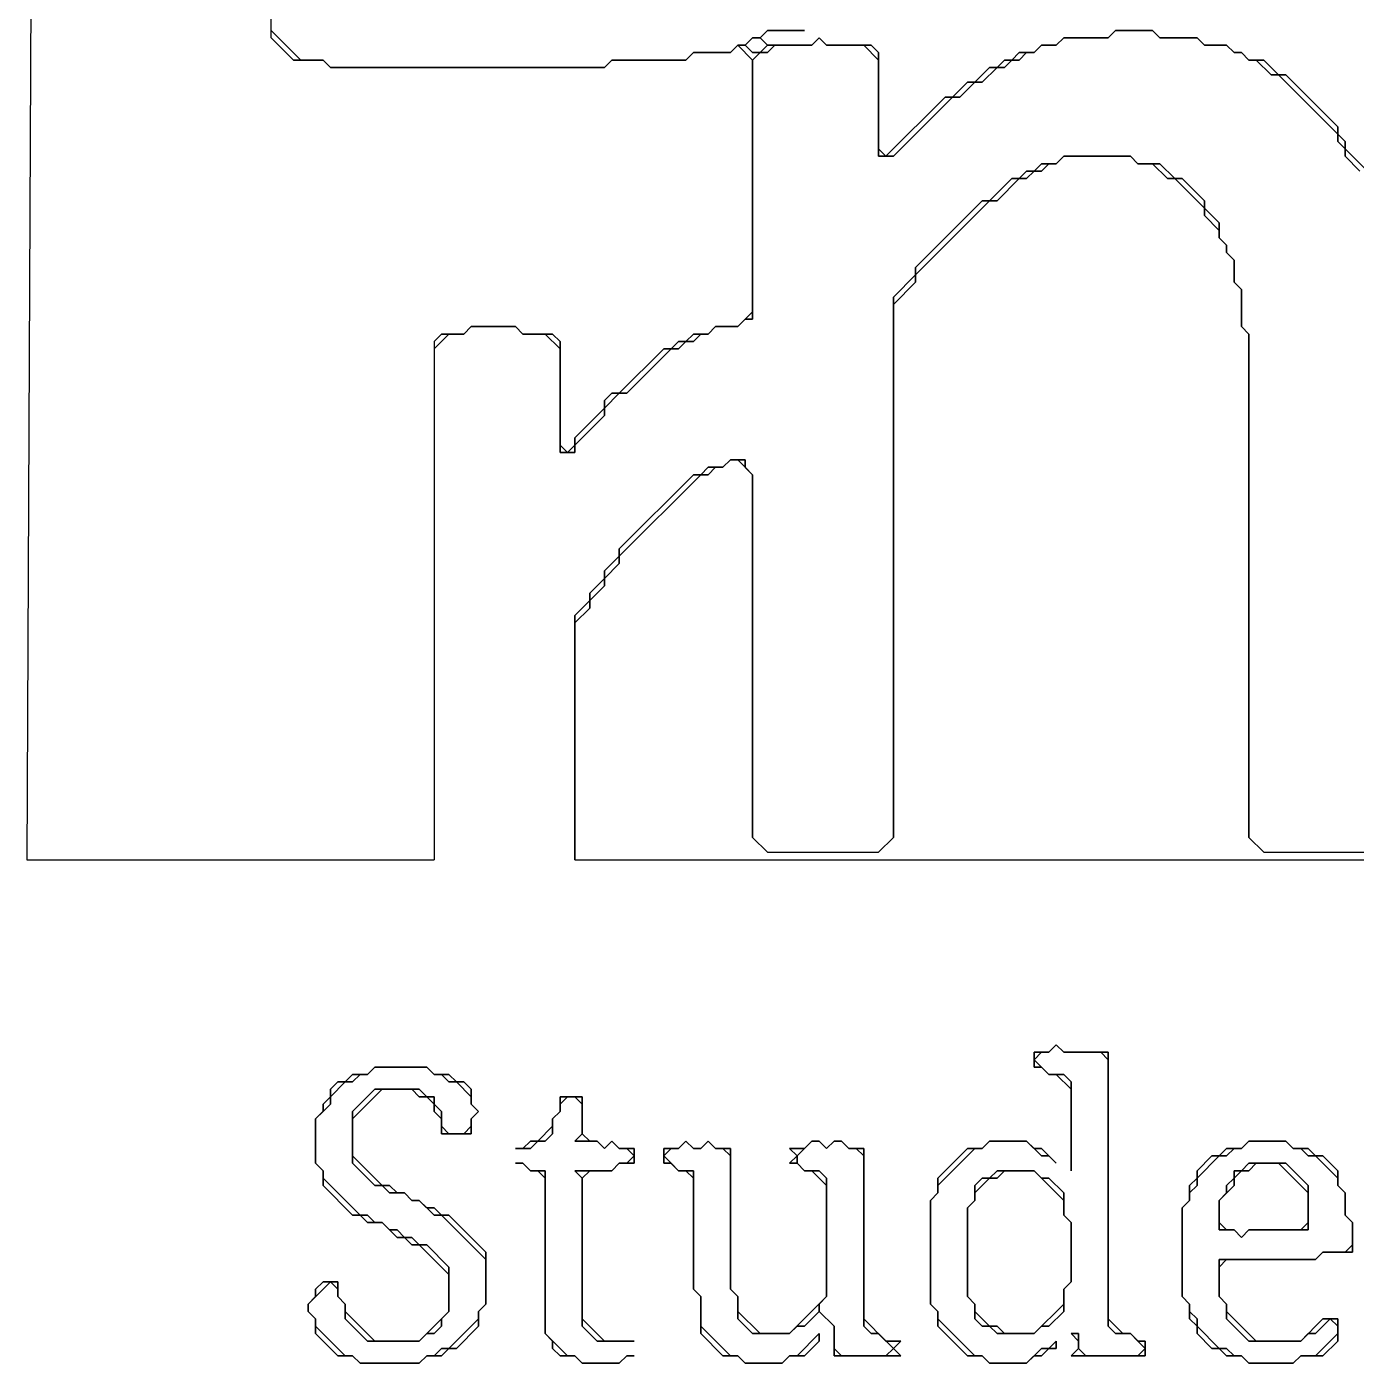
# Model space of a CAD drawing. Header units: millimetres. Extents: x 0 to 11, y 3.2 to 8.5.
# Drawn here: x 0 to 2.137, y 3.333 to 5.482 of the extents above; entities that cross this region are included whole.
import ezdxf

# ---------------------------------------------------------------- set-up
doc = ezdxf.new("R2010")
doc.units = ezdxf.units.MM

msp = doc.modelspace()

# ---------------------------------------------------------------- linework, layer by layer
for p, q in [((0.3929, 5.4643), (0.3929, 7.1162)), ((0.0119, 6.7143), (0, 4.1429)), ((0.6548, 4.9762), (0.6548, 4.1429)), ((1.1905, 4.1548), (1.369, 4.1548)), ((1.9881, 4.1548), (2.1667, 4.1548)), ((0, 4.1429), (0.6548, 4.1429)), ((0.881, 4.1429), (3.3333, 4.1429))]:
    msp.add_line(p, q)
at = {"color": 7, "lineweight": 35}
for p, q in [((0.4405, 5.4286), (0.3929, 5.4762)), ((0.3929, 5.4643), (0.4286, 5.4286)), ((1.1667, 5.4643), (1.1548, 5.4524)), ((1.1548, 5.4524), (1.1667, 5.4643)), ((1.1786, 5.4643), (1.1667, 5.4643)), ((1.1667, 5.4643), (1.1786, 5.4643)), ((1.1786, 5.4643), (1.1905, 5.4762)), ((1.1905, 5.4762), (1.1786, 5.4643)), ((1.1905, 5.4524), (1.1786, 5.4643)), ((1.1786, 5.4643), (1.1905, 5.4524)), ((1.1905, 5.4762), (1.25, 5.4762)), ((1.25, 5.4762), (1.1905, 5.4762)), ((1.2619, 5.4524), (1.2738, 5.4643)), ((1.2738, 5.4643), (1.2619, 5.4524)), ((1.2738, 5.4643), (1.2857, 5.4524)), ((1.2857, 5.4524), (1.2738, 5.4643)), ((1.6548, 5.4524), (1.6667, 5.4643)), ((1.6667, 5.4643), (1.6548, 5.4524)), ((1.6667, 5.4643), (1.7381, 5.4643)), ((1.7381, 5.4643), (1.6667, 5.4643)), ((1.7381, 5.4643), (1.75, 5.4762)), ((1.75, 5.4762), (1.7381, 5.4643)), ((1.75, 5.4762), (1.8095, 5.4762)), ((1.8095, 5.4762), (1.75, 5.4762)), ((1.8095, 5.4762), (1.8214, 5.4643)), ((1.8214, 5.4643), (1.8095, 5.4762)), ((1.8214, 5.4643), (1.881, 5.4643)), ((1.881, 5.4643), (1.8214, 5.4643)), ((1.881, 5.4643), (1.8929, 5.4524)), ((1.8929, 5.4524), (1.881, 5.4643)), ((1.0714, 5.4405), (1.0595, 5.4286)), ((1.0595, 5.4286), (1.0714, 5.4405)), ((1.131, 5.4405), (1.0714, 5.4405)), ((1.0714, 5.4405), (1.131, 5.4405)), ((1.1429, 5.4524), (1.131, 5.4405)), ((1.131, 5.4405), (1.1429, 5.4524)), ((1.1548, 5.4524), (1.1429, 5.4524)), ((1.1429, 5.4524), (1.1667, 5.4286)), ((1.1667, 5.4405), (1.1548, 5.4524)), ((1.1667, 5.4286), (1.1786, 5.4405)), ((1.1786, 5.4405), (1.1667, 5.4405)), ((1.1905, 5.4524), (1.1786, 5.4405)), ((1.1786, 5.4405), (1.1905, 5.4405)), ((1.1905, 5.4405), (1.2024, 5.4524)), ((1.2619, 5.4524), (1.1905, 5.4524)), ((1.2024, 5.4524), (1.2619, 5.4524)), ((1.2857, 5.4524), (1.3452, 5.4524)), ((1.3571, 5.4524), (1.2857, 5.4524)), ((1.3452, 5.4524), (1.369, 5.4286)), ((1.369, 5.4405), (1.3571, 5.4524)), ((1.369, 5.2857), (1.369, 5.4405)), ((1.5952, 5.4405), (1.5833, 5.4286)), ((1.5952, 5.4286), (1.6071, 5.4405)), ((1.619, 5.4405), (1.5952, 5.4405)), ((1.6071, 5.4405), (1.619, 5.4405)), ((1.619, 5.4405), (1.631, 5.4524)), ((1.631, 5.4524), (1.619, 5.4405)), ((1.631, 5.4524), (1.6548, 5.4524)), ((1.6548, 5.4524), (1.631, 5.4524)), ((1.8929, 5.4524), (1.9286, 5.4524)), ((1.9286, 5.4524), (1.8929, 5.4524)), ((1.9286, 5.4524), (1.9405, 5.4405)), ((1.9405, 5.4405), (1.9286, 5.4524)), ((1.9405, 5.4405), (1.9524, 5.4405)), ((1.9524, 5.4405), (1.9405, 5.4405)), ((1.9524, 5.4405), (1.9643, 5.4286)), ((1.9643, 5.4286), (1.9524, 5.4405)), ((0.4286, 5.4286), (0.4762, 5.4286)), ((0.4762, 5.4286), (0.4405, 5.4286)), ((0.4881, 5.4167), (0.4762, 5.4286)), ((0.4762, 5.4286), (0.4881, 5.4167)), ((0.9286, 5.4167), (0.4881, 5.4167)), ((0.4881, 5.4167), (0.9286, 5.4167)), ((0.9405, 5.4286), (0.9286, 5.4167)), ((0.9286, 5.4167), (0.9405, 5.4286)), ((1.0595, 5.4286), (0.9405, 5.4286)), ((0.9405, 5.4286), (1.0595, 5.4286)), ((1.1667, 5.0119), (1.1667, 5.4286)), ((1.1667, 5.4286), (1.1667, 5.0238)), ((1.369, 5.4286), (1.369, 5.2738)), ((1.5476, 5.4167), (1.5238, 5.3929)), ((1.5357, 5.3929), (1.5595, 5.4167)), ((1.5595, 5.4167), (1.5476, 5.4167)), ((1.5714, 5.4286), (1.5595, 5.4167)), ((1.5595, 5.4167), (1.5714, 5.4167)), ((1.5714, 5.4167), (1.5833, 5.4286)), ((1.5833, 5.4286), (1.5714, 5.4286)), ((1.5833, 5.4286), (1.5952, 5.4286)), ((1.9643, 5.4286), (1.9762, 5.4286)), ((1.9881, 5.4286), (1.9643, 5.4286)), ((1.9762, 5.4286), (2, 5.4048)), ((2.0119, 5.4048), (1.9881, 5.4286)), ((2, 5.4048), (2.0119, 5.4048)), ((2.0119, 5.4048), (2.1071, 5.3095)), ((2.0238, 5.4048), (2.0119, 5.4048)), ((2.1071, 5.3214), (2.0238, 5.4048)), ((1.5119, 5.3929), (1.4881, 5.369)), ((1.5, 5.369), (1.5238, 5.3929)), ((1.5238, 5.3929), (1.5119, 5.3929)), ((1.5238, 5.3929), (1.5357, 5.3929)), ((1.4762, 5.369), (1.381, 5.2738)), ((1.3929, 5.2738), (1.4881, 5.369)), ((1.4881, 5.369), (1.4762, 5.369)), ((1.4881, 5.369), (1.5, 5.369)), ((2.1071, 5.3095), (2.1071, 5.3214)), ((2.1071, 5.3095), (2.1071, 5.2976)), ((2.119, 5.2976), (2.1071, 5.3095)), ((2.1071, 5.2976), (2.119, 5.2857)), ((2.119, 5.2857), (2.119, 5.2976)), ((1.381, 5.2738), (1.369, 5.2857)), ((1.369, 5.2738), (1.3929, 5.2738)), ((1.6667, 5.2738), (1.6548, 5.2619)), ((1.6548, 5.2619), (1.6667, 5.2738)), ((1.6667, 5.2738), (1.7738, 5.2738)), ((1.7738, 5.2738), (1.6667, 5.2738)), ((1.7738, 5.2738), (1.7857, 5.2619)), ((1.7857, 5.2619), (1.7738, 5.2738)), ((2.119, 5.2857), (2.119, 5.2738)), ((2.1548, 5.25), (2.119, 5.2857)), ((2.119, 5.2738), (2.1429, 5.25)), ((1.6071, 5.25), (1.5952, 5.2381)), ((1.619, 5.25), (1.6071, 5.25)), ((1.6071, 5.2381), (1.619, 5.25)), ((1.631, 5.2619), (1.619, 5.25)), ((1.619, 5.25), (1.631, 5.25)), ((1.6548, 5.2619), (1.631, 5.2619)), ((1.631, 5.25), (1.6429, 5.2619)), ((1.6429, 5.2619), (1.6548, 5.2619)), ((1.7857, 5.2619), (1.8095, 5.2619)), ((1.8214, 5.2619), (1.7857, 5.2619)), ((1.8095, 5.2619), (1.8333, 5.2381)), ((1.8452, 5.2381), (1.8214, 5.2619)), ((1.5833, 5.2381), (1.5476, 5.2024)), ((1.5595, 5.2024), (1.5952, 5.2381)), ((1.5952, 5.2381), (1.5833, 5.2381)), ((1.5952, 5.2381), (1.6071, 5.2381)), ((1.8333, 5.2381), (1.8452, 5.2381)), ((1.8452, 5.2381), (1.8929, 5.1905)), ((1.8571, 5.2381), (1.8452, 5.2381)), ((1.8929, 5.2024), (1.8571, 5.2381)), ((1.5357, 5.2024), (1.4286, 5.0952)), ((1.4286, 5.0833), (1.5476, 5.2024)), ((1.5476, 5.2024), (1.5357, 5.2024)), ((1.5476, 5.2024), (1.5595, 5.2024)), ((1.8929, 5.1905), (1.8929, 5.2024)), ((1.8929, 5.1905), (1.8929, 5.1786)), ((1.9167, 5.1667), (1.8929, 5.1905)), ((1.8929, 5.1786), (1.9167, 5.1548)), ((1.9167, 5.1429), (1.9167, 5.1667)), ((1.9167, 5.1548), (1.9167, 5.1429)), ((1.9167, 5.1429), (1.9286, 5.131)), ((1.9286, 5.131), (1.9167, 5.1429)), ((1.9286, 5.131), (1.9286, 5.119)), ((1.9286, 5.119), (1.9286, 5.131)), ((1.9286, 5.119), (1.9405, 5.1071)), ((1.9405, 5.1071), (1.9286, 5.119)), ((1.4286, 5.0952), (1.4286, 5.0833)), ((1.9405, 5.1071), (1.9405, 5.0714)), ((1.9405, 5.0714), (1.9405, 5.1071)), ((1.4286, 5.0833), (1.3929, 5.0476)), ((1.3929, 5.0357), (1.4286, 5.0714)), ((1.4286, 5.0714), (1.4286, 5.0833)), ((1.9405, 5.0714), (1.9524, 5.0595)), ((1.9524, 5.0595), (1.9405, 5.0714)), ((1.9524, 5.0595), (1.9524, 5)), ((1.9524, 5), (1.9524, 5.0595)), ((1.3929, 5.0476), (1.3929, 4.1786)), ((1.3929, 4.1786), (1.3929, 5.0357)), ((1.1667, 5.0238), (1.1429, 5)), ((1.1429, 5), (1.1548, 5.0119)), ((1.1548, 5.0119), (1.1667, 5.0119)), ((0.6548, 4.9643), (0.6786, 4.9881)), ((0.6667, 4.9881), (0.6548, 4.9762)), ((0.7024, 4.9881), (0.6667, 4.9881)), ((0.6786, 4.9881), (0.7024, 4.9881)), ((0.7024, 4.9881), (0.7143, 5)), ((0.7143, 5), (0.7024, 4.9881)), ((0.7143, 5), (0.7857, 5)), ((0.7857, 5), (0.7143, 5)), ((0.7857, 5), (0.7976, 4.9881)), ((0.7976, 4.9881), (0.7857, 5)), ((0.7976, 4.9881), (0.8333, 4.9881)), ((0.8452, 4.9881), (0.7976, 4.9881)), ((0.8333, 4.9881), (0.8571, 4.9643)), ((0.8571, 4.9762), (0.8452, 4.9881)), ((1.0714, 4.9881), (1.0595, 4.9762)), ((1.0714, 4.9762), (1.0833, 4.9881)), ((1.0952, 4.9881), (1.0714, 4.9881)), ((1.0833, 4.9881), (1.0952, 4.9881)), ((1.0952, 4.9881), (1.1071, 5)), ((1.1071, 5), (1.0952, 4.9881)), ((1.1071, 5), (1.1429, 5)), ((1.1429, 5), (1.1071, 5)), ((1.9524, 5), (1.9643, 4.9881)), ((1.9643, 4.9881), (1.9524, 5)), ((1.9643, 4.9881), (1.9643, 4.1786)), ((1.9643, 4.1786), (1.9643, 4.9881)), ((0.8571, 4.8095), (0.8571, 4.9762)), ((0.8571, 4.9643), (0.8571, 4.7976)), ((1.0238, 4.9643), (0.9524, 4.8929)), ((0.9643, 4.8929), (1.0357, 4.9643)), ((1.0357, 4.9643), (1.0238, 4.9643)), ((1.0476, 4.9762), (1.0357, 4.9643)), ((1.0357, 4.9643), (1.0476, 4.9643)), ((1.0476, 4.9643), (1.0595, 4.9762)), ((1.0595, 4.9762), (1.0476, 4.9762)), ((1.0595, 4.9762), (1.0714, 4.9762)), ((0.9286, 4.869), (0.9524, 4.8929)), ((0.9405, 4.8929), (0.9286, 4.881)), ((0.9286, 4.881), (0.9286, 4.869)), ((0.9524, 4.8929), (0.9405, 4.8929)), ((0.9524, 4.8929), (0.9643, 4.8929)), ((0.9286, 4.869), (0.881, 4.8214)), ((0.881, 4.8095), (0.9286, 4.8571)), ((0.9286, 4.8571), (0.9286, 4.869)), ((0.881, 4.8214), (0.881, 4.8095)), ((0.869, 4.7976), (0.8571, 4.8095)), ((0.8571, 4.7976), (0.881, 4.7976)), ((0.881, 4.8095), (0.869, 4.7976)), ((0.881, 4.7976), (0.881, 4.8095)), ((1.0952, 4.7738), (1.0833, 4.7619)), ((1.119, 4.7738), (1.0952, 4.7738)), ((1.0952, 4.7619), (1.1071, 4.7738)), ((1.1071, 4.7738), (1.119, 4.7738)), ((1.131, 4.7857), (1.119, 4.7738)), ((1.119, 4.7738), (1.131, 4.7857)), ((1.131, 4.7857), (1.1429, 4.7857)), ((1.1548, 4.7857), (1.131, 4.7857)), ((1.1429, 4.7857), (1.1667, 4.7619)), ((1.1548, 4.7738), (1.1548, 4.7857)), ((1.1667, 4.7619), (1.1548, 4.7738)), ((1.0714, 4.7619), (0.9524, 4.6429)), ((0.9524, 4.631), (1.0833, 4.7619)), ((1.0833, 4.7619), (1.0714, 4.7619)), ((1.0833, 4.7619), (1.0952, 4.7619)), ((1.1667, 4.7619), (1.1667, 4.1786)), ((1.1667, 4.1786), (1.1667, 4.7619)), ((0.9524, 4.6429), (0.9524, 4.631)), ((0.9524, 4.631), (0.9286, 4.6071)), ((0.9524, 4.619), (0.9524, 4.631)), ((0.9286, 4.5952), (0.9524, 4.619)), ((0.9286, 4.6071), (0.9286, 4.5952)), ((0.9286, 4.5952), (0.9048, 4.5714)), ((0.9048, 4.5595), (0.9286, 4.5833)), ((0.9286, 4.5833), (0.9286, 4.5952)), ((0.9048, 4.5595), (0.881, 4.5357)), ((0.9048, 4.5714), (0.9048, 4.5595)), ((0.9048, 4.5476), (0.9048, 4.5595)), ((0.881, 4.5238), (0.9048, 4.5476)), ((0.881, 4.5357), (0.881, 4.1429)), ((1.1667, 4.1786), (1.1905, 4.1548)), ((1.3929, 4.1786), (1.369, 4.1548)), ((1.9643, 4.1786), (1.9881, 4.1548)), ((1.6429, 3.8333), (1.619, 3.8333)), ((1.619, 3.8333), (1.619, 3.8095)), ((1.619, 3.8214), (1.631, 3.8333)), ((1.631, 3.8333), (1.6429, 3.8333)), ((1.6548, 3.8452), (1.6429, 3.8333)), ((1.6429, 3.8333), (1.6548, 3.8452)), ((1.6548, 3.8452), (1.6667, 3.8333)), ((1.6667, 3.8333), (1.6548, 3.8452)), ((1.6667, 3.8333), (1.7262, 3.8333)), ((1.7381, 3.8333), (1.6667, 3.8333)), ((1.7262, 3.8333), (1.7381, 3.8214)), ((1.7381, 3.4048), (1.7381, 3.8333)), ((0.5476, 3.7976), (0.5595, 3.8095)), ((0.5595, 3.8095), (0.5476, 3.7976)), ((0.5595, 3.8095), (0.6429, 3.8095)), ((0.6429, 3.8095), (0.5595, 3.8095)), ((0.6429, 3.8095), (0.6548, 3.7976)), ((0.6548, 3.7976), (0.6429, 3.8095)), ((1.6429, 3.7976), (1.619, 3.8214)), ((1.619, 3.8095), (1.631, 3.8095)), ((1.631, 3.8095), (1.6429, 3.7976)), ((1.7381, 3.8214), (1.7381, 3.3929)), ((0.4881, 3.7619), (0.5119, 3.7857)), ((0.5, 3.7857), (0.4881, 3.7738)), ((0.5119, 3.7857), (0.5, 3.7857)), ((0.5238, 3.7976), (0.5119, 3.7857)), ((0.5119, 3.7857), (0.5238, 3.7857)), ((0.5238, 3.7857), (0.5357, 3.7976)), ((0.5476, 3.7976), (0.5238, 3.7976)), ((0.5357, 3.7976), (0.5476, 3.7976)), ((0.6548, 3.7976), (0.6667, 3.7976)), ((0.6786, 3.7976), (0.6548, 3.7976)), ((0.6667, 3.7976), (0.6786, 3.7857)), ((0.6905, 3.7857), (0.6786, 3.7976)), ((0.6786, 3.7857), (0.6905, 3.7857)), ((0.6905, 3.7857), (0.7143, 3.7619)), ((0.7024, 3.7857), (0.6905, 3.7857)), ((0.7143, 3.7738), (0.7024, 3.7857)), ((1.6429, 3.7976), (1.6548, 3.7976)), ((1.6667, 3.7976), (1.6429, 3.7976)), ((1.6548, 3.7976), (1.6786, 3.7738)), ((1.6786, 3.7857), (1.6667, 3.7976)), ((1.6786, 3.6429), (1.6786, 3.7857)), ((0.4881, 3.7619), (0.4762, 3.75)), ((0.4881, 3.7738), (0.4881, 3.7619)), ((0.4881, 3.75), (0.4881, 3.7619)), ((0.5595, 3.7738), (0.5238, 3.7381)), ((0.5238, 3.7262), (0.5714, 3.7738)), ((0.631, 3.7738), (0.5595, 3.7738)), ((0.5714, 3.7738), (0.619, 3.7738)), ((0.619, 3.7738), (0.631, 3.7619)), ((0.6429, 3.7619), (0.631, 3.7738)), ((0.631, 3.7619), (0.6429, 3.7619)), ((0.6548, 3.7619), (0.6429, 3.7619)), ((0.6429, 3.7619), (0.6548, 3.75)), ((0.6548, 3.75), (0.6548, 3.7619)), ((0.7143, 3.75), (0.7143, 3.7738)), ((0.7143, 3.7619), (0.7143, 3.75)), ((0.8571, 3.7619), (0.8571, 3.7381)), ((0.8571, 3.75), (0.869, 3.7619)), ((0.8929, 3.7619), (0.8571, 3.7619)), ((0.869, 3.7619), (0.881, 3.7619)), ((0.881, 3.7619), (0.8929, 3.75)), ((0.8929, 3.7024), (0.8929, 3.7619)), ((1.6786, 3.7738), (1.6786, 3.6429)), ((0.4643, 3.7262), (0.4881, 3.75)), ((0.4762, 3.75), (0.4762, 3.7381)), ((0.6667, 3.7381), (0.6548, 3.75)), ((0.6548, 3.75), (0.6548, 3.7381)), ((0.7143, 3.75), (0.7262, 3.7381)), ((0.7262, 3.7381), (0.7143, 3.75)), ((0.8571, 3.7381), (0.8571, 3.75)), ((0.8929, 3.75), (0.8929, 3.7024)), ((0.4762, 3.7381), (0.4643, 3.7262)), ((0.4643, 3.6548), (0.4643, 3.7262)), ((0.4643, 3.7262), (0.4643, 3.6548)), ((0.5238, 3.7381), (0.5238, 3.6548)), ((0.5238, 3.6667), (0.5238, 3.7262)), ((0.6548, 3.7381), (0.6667, 3.7262)), ((0.6667, 3.7143), (0.6667, 3.7381)), ((0.6667, 3.7262), (0.6667, 3.7024)), ((0.7262, 3.7381), (0.7143, 3.7262)), ((0.7143, 3.7262), (0.7262, 3.7381)), ((0.7143, 3.7262), (0.7143, 3.7143)), ((0.7143, 3.7024), (0.7143, 3.7262)), ((0.8571, 3.7381), (0.8452, 3.7262)), ((0.8452, 3.7262), (0.8571, 3.7381)), ((0.8452, 3.7262), (0.8452, 3.7143)), ((0.8452, 3.7024), (0.8452, 3.7262)), ((0.6786, 3.7024), (0.6667, 3.7143)), ((0.6667, 3.7024), (0.7143, 3.7024)), ((0.7024, 3.7024), (0.6786, 3.7024)), ((0.7143, 3.7143), (0.7024, 3.7024)), ((0.8452, 3.7143), (0.8214, 3.6905)), ((0.8333, 3.6905), (0.8452, 3.7024)), ((0.8929, 3.7024), (0.881, 3.6905)), ((0.9048, 3.6905), (0.8929, 3.7024)), ((0.7976, 3.6786), (0.7857, 3.6786)), ((0.7857, 3.6786), (0.8095, 3.6786)), ((0.8095, 3.6905), (0.7976, 3.6786)), ((0.8214, 3.6905), (0.8095, 3.6905)), ((0.8095, 3.6786), (0.8214, 3.6905)), ((0.8214, 3.6905), (0.8333, 3.6905)), ((0.881, 3.6905), (0.9167, 3.6905)), ((0.9167, 3.6905), (0.9048, 3.6905)), ((0.9167, 3.6905), (0.9286, 3.6786)), ((0.9286, 3.6786), (0.9167, 3.6905)), ((0.9286, 3.6786), (0.9405, 3.6905)), ((0.9405, 3.6905), (0.9286, 3.6786)), ((0.9405, 3.6905), (0.9524, 3.6786)), ((0.9524, 3.6786), (0.9405, 3.6905)), ((0.9524, 3.6786), (0.9643, 3.6786)), ((0.9762, 3.6786), (0.9524, 3.6786)), ((0.9643, 3.6786), (0.9762, 3.6667)), ((0.9762, 3.6548), (0.9762, 3.6786)), ((1.0476, 3.6786), (1.0238, 3.6786)), ((1.0238, 3.6786), (1.0238, 3.6548)), ((1.0238, 3.6667), (1.0357, 3.6786)), ((1.0357, 3.6786), (1.0476, 3.6786)), ((1.0595, 3.6905), (1.0476, 3.6786)), ((1.0476, 3.6786), (1.0595, 3.6905)), ((1.0595, 3.6905), (1.0714, 3.6786)), ((1.0714, 3.6786), (1.0595, 3.6905)), ((1.0714, 3.6786), (1.0833, 3.6786)), ((1.0833, 3.6786), (1.0714, 3.6786)), ((1.0833, 3.6786), (1.0952, 3.6905)), ((1.0952, 3.6905), (1.0833, 3.6786)), ((1.0952, 3.6905), (1.1071, 3.6786)), ((1.1071, 3.6786), (1.0952, 3.6905)), ((1.1071, 3.6786), (1.119, 3.6786)), ((1.131, 3.6786), (1.1071, 3.6786)), ((1.119, 3.6786), (1.131, 3.6667)), ((1.131, 3.4524), (1.131, 3.6786)), ((1.25, 3.6786), (1.2262, 3.6786)), ((1.2262, 3.6786), (1.2381, 3.6667)), ((1.2381, 3.6667), (1.2619, 3.6905)), ((1.2619, 3.6905), (1.25, 3.6786)), ((1.2619, 3.6905), (1.2738, 3.6905)), ((1.2738, 3.6905), (1.2619, 3.6905)), ((1.2738, 3.6905), (1.2857, 3.6786)), ((1.2857, 3.6786), (1.2738, 3.6905)), ((1.2857, 3.6786), (1.2976, 3.6905)), ((1.2976, 3.6905), (1.2857, 3.6786)), ((1.2976, 3.6905), (1.3095, 3.6905)), ((1.3095, 3.6905), (1.2976, 3.6905)), ((1.3095, 3.6905), (1.3214, 3.6786)), ((1.3214, 3.6786), (1.3095, 3.6905)), ((1.3214, 3.6786), (1.3333, 3.6786)), ((1.3452, 3.6786), (1.3214, 3.6786)), ((1.3333, 3.6786), (1.3452, 3.6667)), ((1.3452, 3.4048), (1.3452, 3.6786)), ((1.5119, 3.6786), (1.4643, 3.631)), ((1.4643, 3.619), (1.5238, 3.6786)), ((1.5357, 3.6786), (1.5119, 3.6786)), ((1.5238, 3.6786), (1.5357, 3.6786)), ((1.5476, 3.6905), (1.5357, 3.6786)), ((1.5357, 3.6786), (1.5476, 3.6905)), ((1.5476, 3.6905), (1.6071, 3.6905)), ((1.6071, 3.6905), (1.5476, 3.6905)), ((1.6071, 3.6905), (1.631, 3.6667)), ((1.619, 3.6786), (1.6071, 3.6905)), ((1.631, 3.6786), (1.619, 3.6786)), ((1.6548, 3.6548), (1.631, 3.6786)), ((1.9286, 3.6786), (1.9167, 3.6667)), ((1.9286, 3.6667), (1.9405, 3.6786)), ((1.9524, 3.6786), (1.9286, 3.6786)), ((1.9405, 3.6786), (1.9524, 3.6786)), ((1.9524, 3.6786), (1.9643, 3.6905)), ((1.9643, 3.6905), (1.9524, 3.6786)), ((1.9643, 3.6905), (2.0238, 3.6905)), ((2.0238, 3.6905), (1.9643, 3.6905)), ((2.0238, 3.6905), (2.0357, 3.6786)), ((2.0357, 3.6786), (2.0238, 3.6905)), ((2.0357, 3.6786), (2.0476, 3.6786)), ((2.0595, 3.6786), (2.0357, 3.6786)), ((2.0476, 3.6786), (2.0595, 3.6667)), ((2.0714, 3.6667), (2.0595, 3.6786)), ((0.4762, 3.6429), (0.4643, 3.6548)), ((0.4643, 3.6548), (0.4762, 3.6429)), ((0.5714, 3.619), (0.5238, 3.6667)), ((0.5238, 3.6548), (0.5595, 3.619)), ((0.7857, 3.6548), (0.7976, 3.6548)), ((0.7976, 3.6548), (0.7857, 3.6548)), ((0.7976, 3.6548), (0.8095, 3.6429)), ((0.8095, 3.6429), (0.7976, 3.6548)), ((0.9524, 3.6548), (0.9405, 3.6429)), ((0.9405, 3.6429), (0.9524, 3.6548)), ((0.9643, 3.6548), (0.9524, 3.6548)), ((0.9524, 3.6548), (0.9762, 3.6548)), ((0.9762, 3.6667), (0.9643, 3.6548)), ((1.0476, 3.6429), (1.0238, 3.6667)), ((1.0238, 3.6548), (1.0357, 3.6548)), ((1.0357, 3.6548), (1.0476, 3.6429)), ((1.131, 3.6667), (1.131, 3.4524)), ((1.2381, 3.6667), (1.2262, 3.6548)), ((1.2262, 3.6548), (1.2381, 3.6548)), ((1.2381, 3.6548), (1.2381, 3.6667)), ((1.25, 3.6429), (1.2381, 3.6548)), ((1.2381, 3.6548), (1.25, 3.6429)), ((1.3452, 3.6667), (1.3452, 3.3929)), ((1.631, 3.6667), (1.6429, 3.6667)), ((1.6429, 3.6667), (1.6548, 3.6548)), ((1.881, 3.631), (1.9167, 3.6667)), ((1.9048, 3.6667), (1.881, 3.6429)), ((1.9167, 3.6667), (1.9048, 3.6667)), ((1.9167, 3.6667), (1.9286, 3.6667)), ((1.9643, 3.6548), (1.9524, 3.6429)), ((1.9643, 3.6429), (1.9762, 3.6548)), ((2.0238, 3.6548), (1.9643, 3.6548)), ((1.9762, 3.6548), (2.0119, 3.6548)), ((2.0119, 3.6548), (2.0595, 3.6071)), ((2.0595, 3.619), (2.0238, 3.6548)), ((2.0595, 3.6667), (2.0714, 3.6667)), ((2.0714, 3.6667), (2.1071, 3.631)), ((2.0833, 3.6667), (2.0714, 3.6667)), ((2.1071, 3.6429), (2.0833, 3.6667)), ((0.4762, 3.631), (0.4762, 3.6429)), ((0.4762, 3.6429), (0.4762, 3.619)), ((0.8095, 3.6429), (0.8214, 3.6429)), ((0.8333, 3.6429), (0.8095, 3.6429)), ((0.8214, 3.6429), (0.8333, 3.631)), ((0.8333, 3.381), (0.8333, 3.6429)), ((0.9405, 3.6429), (0.881, 3.6429)), ((0.881, 3.6429), (0.8929, 3.631)), ((0.8929, 3.631), (0.9048, 3.6429)), ((0.9048, 3.6429), (0.9405, 3.6429)), ((1.0476, 3.6429), (1.0595, 3.6429)), ((1.0714, 3.6429), (1.0476, 3.6429)), ((1.0595, 3.6429), (1.0714, 3.631)), ((1.0714, 3.4524), (1.0714, 3.6429)), ((1.2738, 3.6429), (1.25, 3.6429)), ((1.25, 3.6429), (1.2619, 3.6429)), ((1.2619, 3.6429), (1.2857, 3.619)), ((1.2857, 3.631), (1.2738, 3.6429)), ((1.5595, 3.6429), (1.5476, 3.631)), ((1.5595, 3.631), (1.5714, 3.6429)), ((1.619, 3.6429), (1.5595, 3.6429)), ((1.5714, 3.6429), (1.619, 3.6429)), ((1.619, 3.6429), (1.6667, 3.5952)), ((1.631, 3.631), (1.619, 3.6429)), ((1.881, 3.6429), (1.881, 3.631)), ((1.9405, 3.631), (1.9524, 3.6429)), ((1.9524, 3.6429), (1.9405, 3.6429)), ((1.9405, 3.6429), (1.9405, 3.631)), ((1.9524, 3.6429), (1.9643, 3.6429)), ((2.1071, 3.619), (2.1071, 3.6429)), ((0.5357, 3.5714), (0.4762, 3.631)), ((0.4762, 3.619), (0.5238, 3.5714)), ((0.5595, 3.619), (0.5714, 3.619)), ((0.5714, 3.619), (0.5833, 3.6071)), ((0.5833, 3.619), (0.5714, 3.619)), ((0.5952, 3.6071), (0.5833, 3.619)), ((0.8333, 3.631), (0.8333, 3.381)), ((0.8929, 3.631), (0.8929, 3.3929)), ((0.8929, 3.4048), (0.8929, 3.631)), ((1.0714, 3.631), (1.0714, 3.4524)), ((1.2857, 3.4405), (1.2857, 3.631)), ((1.2857, 3.619), (1.2857, 3.4405)), ((1.4643, 3.631), (1.4643, 3.6071)), ((1.4643, 3.6071), (1.4643, 3.619)), ((1.5238, 3.6071), (1.5476, 3.631)), ((1.5357, 3.631), (1.5238, 3.619)), ((1.5238, 3.619), (1.5238, 3.5952)), ((1.5476, 3.631), (1.5357, 3.631)), ((1.5476, 3.631), (1.5595, 3.631)), ((1.6429, 3.631), (1.631, 3.631)), ((1.6667, 3.6071), (1.6429, 3.631)), ((1.881, 3.631), (1.869, 3.619)), ((1.869, 3.6071), (1.881, 3.619)), ((1.869, 3.619), (1.869, 3.5952)), ((1.881, 3.619), (1.881, 3.631)), ((1.9167, 3.5952), (1.9405, 3.619)), ((1.9405, 3.631), (1.9286, 3.619)), ((1.9286, 3.619), (1.9286, 3.6071)), ((1.9405, 3.619), (1.9405, 3.631)), ((2.0595, 3.5476), (2.0595, 3.619)), ((2.1071, 3.631), (2.1071, 3.619)), ((2.1071, 3.619), (2.119, 3.6071)), ((2.119, 3.6071), (2.1071, 3.619)), ((0.5833, 3.6071), (0.6071, 3.6071)), ((0.6071, 3.6071), (0.5952, 3.6071)), ((0.6071, 3.6071), (0.619, 3.5952)), ((0.619, 3.5952), (0.6071, 3.6071)), ((0.619, 3.5952), (0.631, 3.5952)), ((0.631, 3.5952), (0.619, 3.5952)), ((0.631, 3.5952), (0.6548, 3.5714)), ((0.6429, 3.5833), (0.631, 3.5952)), ((1.4643, 3.6071), (1.4524, 3.5952)), ((1.4524, 3.5952), (1.4643, 3.6071)), ((1.4524, 3.5952), (1.4524, 3.4286)), ((1.4524, 3.4286), (1.4524, 3.5952)), ((1.5119, 3.5833), (1.5238, 3.5952)), ((1.5238, 3.5952), (1.5119, 3.5833)), ((1.5238, 3.5952), (1.5238, 3.6071)), ((1.6667, 3.5714), (1.6667, 3.6071)), ((1.6667, 3.5952), (1.6667, 3.5714)), ((1.8571, 3.5833), (1.869, 3.5952)), ((1.869, 3.5952), (1.8571, 3.5833)), ((1.869, 3.5952), (1.869, 3.6071)), ((1.9286, 3.6071), (1.9167, 3.5952)), ((1.9167, 3.5595), (1.9167, 3.5952)), ((1.9167, 3.5952), (1.9167, 3.5476)), ((2.0595, 3.6071), (2.0595, 3.5595)), ((2.119, 3.6071), (2.119, 3.5714)), ((2.119, 3.5714), (2.119, 3.6071)), ((0.5238, 3.5714), (0.5357, 3.5714)), ((0.5476, 3.5714), (0.5357, 3.5714)), ((0.5357, 3.5714), (0.5476, 3.5595)), ((0.5595, 3.5595), (0.5476, 3.5714)), ((0.6548, 3.5833), (0.6429, 3.5833)), ((0.6667, 3.5714), (0.6548, 3.5833)), ((0.6548, 3.5714), (0.6667, 3.5714)), ((0.6667, 3.5714), (0.7381, 3.5)), ((0.6786, 3.5714), (0.6667, 3.5714)), ((0.7381, 3.5119), (0.6786, 3.5714)), ((1.5119, 3.4405), (1.5119, 3.5833)), ((1.5119, 3.5833), (1.5119, 3.4405)), ((1.6667, 3.5714), (1.6786, 3.5595)), ((1.6786, 3.5595), (1.6667, 3.5714)), ((1.8571, 3.4405), (1.8571, 3.5833)), ((1.8571, 3.5833), (1.8571, 3.4405)), ((2.119, 3.5714), (2.131, 3.5595)), ((2.131, 3.5595), (2.119, 3.5714)), ((0.5476, 3.5595), (0.5714, 3.5595)), ((0.5714, 3.5595), (0.5595, 3.5595)), ((0.5833, 3.5476), (0.5714, 3.5595)), ((0.5714, 3.5595), (0.5952, 3.5357)), ((0.5952, 3.5476), (0.5833, 3.5476)), ((0.6071, 3.5357), (0.5952, 3.5476)), ((1.6786, 3.5595), (1.6786, 3.4643)), ((1.6786, 3.4643), (1.6786, 3.5595)), ((1.9286, 3.5476), (1.9167, 3.5595)), ((1.9167, 3.5476), (1.9405, 3.5476)), ((1.9405, 3.5476), (1.9286, 3.5476)), ((1.9524, 3.5357), (1.9405, 3.5476)), ((1.9405, 3.5476), (1.9524, 3.5357)), ((1.9643, 3.5476), (1.9524, 3.5357)), ((1.9524, 3.5357), (1.9643, 3.5476)), ((2.0476, 3.5476), (1.9643, 3.5476)), ((1.9643, 3.5476), (2.0595, 3.5476)), ((2.0595, 3.5595), (2.0476, 3.5476)), ((2.131, 3.5595), (2.131, 3.5238)), ((2.131, 3.5119), (2.131, 3.5595)), ((0.5952, 3.5357), (0.6071, 3.5357)), ((0.619, 3.5357), (0.6071, 3.5357)), ((0.6071, 3.5357), (0.619, 3.5238)), ((0.631, 3.5238), (0.619, 3.5357)), ((0.619, 3.5238), (0.631, 3.5238)), ((0.6429, 3.5238), (0.631, 3.5238)), ((0.631, 3.5238), (0.6786, 3.4762)), ((0.6786, 3.4881), (0.6429, 3.5238)), ((0.7381, 3.4286), (0.7381, 3.5119)), ((2.0833, 3.5119), (2.0714, 3.5)), ((2.0714, 3.5), (2.0833, 3.5119)), ((2.119, 3.5119), (2.0833, 3.5119)), ((2.0833, 3.5119), (2.131, 3.5119)), ((2.131, 3.5238), (2.119, 3.5119)), ((0.6786, 3.4167), (0.6786, 3.4881)), ((0.7381, 3.5), (0.7381, 3.4286)), ((2.0714, 3.5), (1.9167, 3.5)), ((1.9167, 3.5), (1.9167, 3.4405)), ((1.9167, 3.4881), (1.9286, 3.5)), ((1.9167, 3.4405), (1.9167, 3.4881)), ((1.9286, 3.5), (2.0714, 3.5)), ((0.4524, 3.4286), (0.4881, 3.4643)), ((0.4762, 3.4643), (0.4643, 3.4524)), ((0.5, 3.4643), (0.4762, 3.4643)), ((0.4881, 3.4643), (0.5, 3.4524)), ((0.5, 3.4405), (0.5, 3.4643)), ((0.6786, 3.4762), (0.6786, 3.4167)), ((1.6786, 3.4643), (1.6667, 3.4524)), ((1.6667, 3.4524), (1.6786, 3.4643)), ((0.4643, 3.4405), (0.4524, 3.4286)), ((0.4643, 3.4524), (0.4643, 3.4405)), ((0.5, 3.4524), (0.5, 3.4405)), ((0.5, 3.4405), (0.5119, 3.4286)), ((0.5119, 3.4286), (0.5, 3.4405)), ((1.0714, 3.4524), (1.0833, 3.4405)), ((1.0833, 3.4405), (1.0714, 3.4524)), ((1.0833, 3.4405), (1.0833, 3.381)), ((1.0833, 3.3929), (1.0833, 3.4405)), ((1.131, 3.4524), (1.1429, 3.4405)), ((1.1429, 3.4405), (1.131, 3.4524)), ((1.1429, 3.4405), (1.1429, 3.4048)), ((1.1429, 3.4167), (1.1429, 3.4405)), ((1.2857, 3.4405), (1.2262, 3.381)), ((1.2738, 3.4286), (1.2857, 3.4405)), ((1.5238, 3.4286), (1.5119, 3.4405)), ((1.5119, 3.4405), (1.5238, 3.4286)), ((1.6667, 3.4524), (1.6667, 3.4286)), ((1.6667, 3.4167), (1.6667, 3.4524)), ((1.869, 3.4286), (1.8571, 3.4405)), ((1.8571, 3.4405), (1.869, 3.4286)), ((1.9167, 3.4405), (1.9286, 3.4286)), ((1.9286, 3.4286), (1.9167, 3.4405)), ((0.4524, 3.4167), (0.4524, 3.4286)), ((0.4524, 3.4286), (0.4524, 3.4167)), ((0.4643, 3.4048), (0.4524, 3.4167)), ((0.4524, 3.4167), (0.4643, 3.4048)), ((0.5119, 3.4286), (0.5119, 3.4048)), ((0.5119, 3.4167), (0.5119, 3.4286)), ((0.5595, 3.369), (0.5119, 3.4167)), ((0.6786, 3.4167), (0.631, 3.369)), ((0.6667, 3.4048), (0.6786, 3.4167)), ((0.7381, 3.4286), (0.7262, 3.4167)), ((0.7262, 3.4167), (0.7381, 3.4286)), ((0.7262, 3.4167), (0.7262, 3.4048)), ((0.7262, 3.3929), (0.7262, 3.4167)), ((1.1786, 3.381), (1.1429, 3.4167)), ((1.25, 3.3929), (1.2738, 3.4167)), ((1.2738, 3.4167), (1.2738, 3.4286)), ((1.2976, 3.3929), (1.2738, 3.4167)), ((1.2738, 3.4167), (1.2976, 3.3929)), ((1.4524, 3.4286), (1.4643, 3.4167)), ((1.4643, 3.4167), (1.4524, 3.4286)), ((1.4643, 3.4167), (1.4643, 3.3929)), ((1.4643, 3.4048), (1.4643, 3.4167)), ((1.5238, 3.4167), (1.5238, 3.4286)), ((1.5238, 3.4286), (1.5238, 3.4048)), ((1.5476, 3.3929), (1.5238, 3.4167)), ((1.6667, 3.4286), (1.619, 3.381)), ((1.6429, 3.3929), (1.6667, 3.4167)), ((1.869, 3.4167), (1.869, 3.4286)), ((1.869, 3.4286), (1.869, 3.4048)), ((1.881, 3.4048), (1.869, 3.4167)), ((1.9286, 3.4286), (1.9286, 3.4048)), ((1.9286, 3.4167), (1.9286, 3.4286)), ((1.9762, 3.369), (1.9286, 3.4167)), ((0.4643, 3.3929), (0.4643, 3.4048)), ((0.4643, 3.4048), (0.4643, 3.381)), ((0.5119, 3.4048), (0.5476, 3.369)), ((0.6667, 3.3929), (0.6667, 3.4048)), ((0.7262, 3.4048), (0.6786, 3.3571)), ((0.9286, 3.369), (0.8929, 3.4048)), ((1.1429, 3.4048), (1.1667, 3.381)), ((1.381, 3.369), (1.3452, 3.4048)), ((1.5238, 3.3452), (1.4643, 3.4048)), ((1.5238, 3.4048), (1.5357, 3.3929)), ((1.7619, 3.381), (1.7381, 3.4048)), ((1.869, 3.4048), (1.881, 3.3929)), ((1.881, 3.3929), (1.881, 3.4048)), ((1.9286, 3.4048), (1.9643, 3.369)), ((2.0833, 3.4048), (2.0476, 3.369)), ((2.0714, 3.381), (2.0952, 3.4048)), ((2.1071, 3.4048), (2.0833, 3.4048)), ((2.0952, 3.4048), (2.1071, 3.3929)), ((2.1071, 3.369), (2.1071, 3.4048)), ((0.5119, 3.3452), (0.4643, 3.3929)), ((0.4643, 3.381), (0.5, 3.3452)), ((0.631, 3.369), (0.6429, 3.381)), ((0.6429, 3.381), (0.6548, 3.381)), ((0.6548, 3.381), (0.6667, 3.3929)), ((0.6905, 3.3571), (0.7262, 3.3929)), ((0.8333, 3.381), (0.8452, 3.369)), ((0.869, 3.3452), (0.8333, 3.381)), ((0.8929, 3.3929), (0.9167, 3.369)), ((1.131, 3.3452), (1.0833, 3.3929)), ((1.0833, 3.381), (1.119, 3.3452)), ((1.1667, 3.381), (1.2262, 3.381)), ((1.2262, 3.381), (1.1786, 3.381)), ((1.2262, 3.381), (1.2381, 3.3929)), ((1.2381, 3.3929), (1.25, 3.3929)), ((1.2738, 3.381), (1.2381, 3.3452)), ((1.2738, 3.369), (1.2738, 3.381)), ((1.2976, 3.3571), (1.2976, 3.3929)), ((1.2976, 3.3929), (1.2976, 3.3452)), ((1.3452, 3.3929), (1.3571, 3.381)), ((1.3571, 3.381), (1.369, 3.381)), ((1.369, 3.381), (1.3929, 3.3571)), ((1.4643, 3.3929), (1.5119, 3.3452)), ((1.5357, 3.3929), (1.5476, 3.3929)), ((1.5595, 3.3929), (1.5476, 3.3929)), ((1.5476, 3.3929), (1.5595, 3.381)), ((1.5714, 3.381), (1.5595, 3.3929)), ((1.5595, 3.381), (1.619, 3.381)), ((1.619, 3.381), (1.5714, 3.381)), ((1.619, 3.381), (1.631, 3.3929)), ((1.631, 3.3929), (1.6429, 3.3929)), ((1.6905, 3.381), (1.6786, 3.381)), ((1.6786, 3.381), (1.6905, 3.369)), ((1.6905, 3.3571), (1.6905, 3.381)), ((1.7381, 3.3929), (1.75, 3.381)), ((1.75, 3.381), (1.7738, 3.381)), ((1.7738, 3.381), (1.7619, 3.381)), ((1.7738, 3.381), (1.7976, 3.3571)), ((1.7857, 3.369), (1.7738, 3.381)), ((1.9167, 3.3571), (1.881, 3.3929)), ((1.881, 3.3929), (1.881, 3.381)), ((1.881, 3.381), (1.9048, 3.3571)), ((2.0476, 3.369), (2.0595, 3.381)), ((2.0595, 3.381), (2.0714, 3.381)), ((2.1071, 3.381), (2.0714, 3.3452)), ((2.1071, 3.3929), (2.1071, 3.381)), ((0.5476, 3.369), (0.631, 3.369)), ((0.631, 3.369), (0.5595, 3.369)), ((0.6667, 3.3571), (0.6548, 3.3452)), ((0.6786, 3.3571), (0.6667, 3.3571)), ((0.6667, 3.3452), (0.6786, 3.3571)), ((0.6786, 3.3571), (0.6905, 3.3571)), ((0.8452, 3.369), (0.8452, 3.3571)), ((0.8452, 3.3571), (0.8571, 3.3452)), ((0.9167, 3.369), (0.9762, 3.369)), ((0.9762, 3.369), (0.9286, 3.369)), ((1.25, 3.3452), (1.2738, 3.369)), ((1.3095, 3.3452), (1.2976, 3.3571)), ((1.4048, 3.369), (1.381, 3.369)), ((1.3929, 3.3571), (1.381, 3.3452)), ((1.3929, 3.3571), (1.4048, 3.369)), ((1.4048, 3.3452), (1.3929, 3.3571)), ((1.631, 3.3571), (1.6071, 3.3333)), ((1.631, 3.3452), (1.6429, 3.3571)), ((1.6429, 3.3571), (1.631, 3.3571)), ((1.6548, 3.369), (1.6429, 3.3571)), ((1.6429, 3.3571), (1.6548, 3.3571)), ((1.6548, 3.3571), (1.6548, 3.369)), ((1.6905, 3.3571), (1.6786, 3.3452)), ((1.6905, 3.369), (1.6905, 3.3571)), ((1.7024, 3.3452), (1.6905, 3.3571)), ((1.7976, 3.369), (1.7857, 3.369)), ((1.7976, 3.3571), (1.7857, 3.3452)), ((1.7976, 3.3452), (1.7976, 3.369)), ((1.9048, 3.3571), (1.9167, 3.3571)), ((1.9286, 3.3571), (1.9167, 3.3571)), ((1.9167, 3.3571), (1.9286, 3.3452)), ((1.9405, 3.3452), (1.9286, 3.3571)), ((1.9643, 3.369), (2.0476, 3.369)), ((2.0476, 3.369), (1.9762, 3.369)), ((2.0833, 3.3452), (2.1071, 3.369)), ((0.5, 3.3452), (0.5238, 3.3452)), ((0.5238, 3.3452), (0.5119, 3.3452)), ((0.5357, 3.3333), (0.5238, 3.3452)), ((0.5238, 3.3452), (0.5357, 3.3333)), ((0.631, 3.3333), (0.5357, 3.3333)), ((0.5357, 3.3333), (0.631, 3.3333)), ((0.6429, 3.3452), (0.631, 3.3333)), ((0.631, 3.3333), (0.6429, 3.3452)), ((0.6548, 3.3452), (0.6429, 3.3452)), ((0.6429, 3.3452), (0.6667, 3.3452)), ((0.8571, 3.3452), (0.881, 3.3452)), ((0.881, 3.3452), (0.869, 3.3452)), ((0.881, 3.3452), (0.8929, 3.3333)), ((0.8929, 3.3333), (0.881, 3.3452)), ((0.8929, 3.3333), (0.9524, 3.3333)), ((0.9524, 3.3333), (0.8929, 3.3333)), ((0.9524, 3.3333), (0.9643, 3.3452)), ((0.9643, 3.3452), (0.9524, 3.3333)), ((0.9643, 3.3452), (0.9762, 3.3452)), ((0.9762, 3.3452), (0.9643, 3.3452)), ((1.119, 3.3452), (1.1429, 3.3452)), ((1.1429, 3.3452), (1.131, 3.3452)), ((1.1429, 3.3452), (1.1548, 3.3333)), ((1.1548, 3.3333), (1.1429, 3.3452)), ((1.1548, 3.3333), (1.2143, 3.3333)), ((1.2143, 3.3333), (1.1548, 3.3333)), ((1.2143, 3.3333), (1.2262, 3.3452)), ((1.2262, 3.3452), (1.2143, 3.3333)), ((1.2262, 3.3452), (1.25, 3.3452)), ((1.2381, 3.3452), (1.2262, 3.3452)), ((1.2976, 3.3452), (1.4048, 3.3452)), ((1.381, 3.3452), (1.3095, 3.3452)), ((1.5119, 3.3452), (1.5357, 3.3452)), ((1.5357, 3.3452), (1.5238, 3.3452)), ((1.5357, 3.3452), (1.5476, 3.3333)), ((1.5476, 3.3333), (1.5357, 3.3452)), ((1.5476, 3.3333), (1.6071, 3.3333)), ((1.6071, 3.3333), (1.5476, 3.3333)), ((1.6071, 3.3333), (1.619, 3.3452)), ((1.619, 3.3452), (1.631, 3.3452)), ((1.6786, 3.3452), (1.7976, 3.3452)), ((1.7857, 3.3452), (1.7024, 3.3452)), ((1.9286, 3.3452), (1.9524, 3.3452)), ((1.9524, 3.3452), (1.9405, 3.3452)), ((1.9643, 3.3333), (1.9524, 3.3452)), ((1.9524, 3.3452), (1.9643, 3.3333)), ((2.0357, 3.3333), (1.9643, 3.3333)), ((1.9643, 3.3333), (2.0357, 3.3333)), ((2.0476, 3.3452), (2.0357, 3.3333)), ((2.0357, 3.3333), (2.0476, 3.3452)), ((2.0714, 3.3452), (2.0476, 3.3452)), ((2.0476, 3.3452), (2.0833, 3.3452))]:
    msp.add_line(p, q, dxfattribs=at)

doc.saveas('drawing.dxf')
